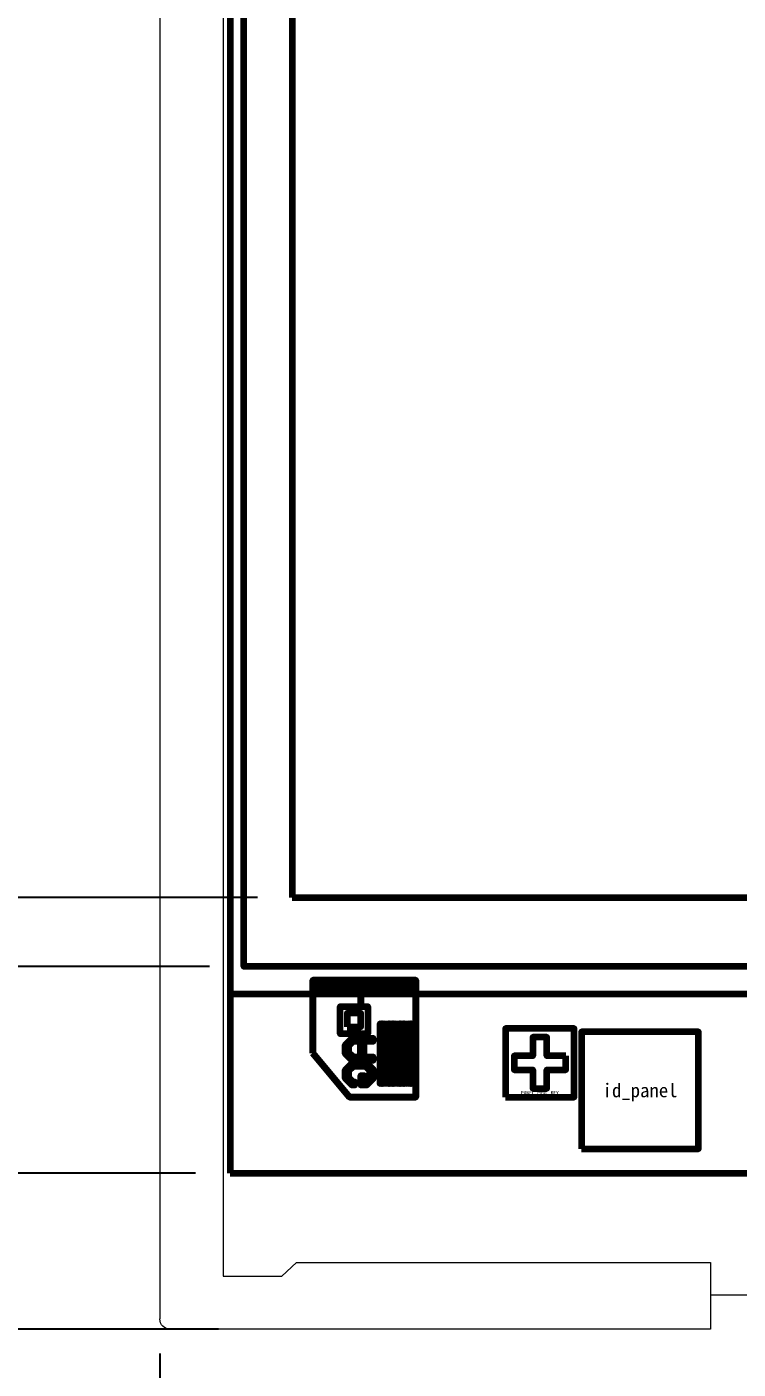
# Model space of a CAD drawing. Header units: inches. Extents: x 240 to 1407, y -538 to -118.
# Drawn here: x 307.64 to 317.97, y -415.04 to -395.54 of the extents above; entities that cross this region are included whole.
import ezdxf
from ezdxf.enums import TextEntityAlignment as Align

# ---------------------------------------------------------------- set-up
doc = ezdxf.new("R2010")
doc.units = ezdxf.units.IN
doc.header["$LTSCALE"] = 1.21
doc.header["$MEASUREMENT"] = 0
doc.header["$PDMODE"] = 3
doc.header["$PDSIZE"] = 0.3125
doc.layers.get('0').update_dxf_attribs({"linetype": 'CONTINUOUS'})
doc.layers.get('Defpoints').update_dxf_attribs({"linetype": 'CONTINUOUS'})
for name, color, linetype, lineweight in [('2ITO.drawing', 4, 'CONTINUOUS', 100), ('FPC', 40, 'CONTINUOUS', 20), ('GATE.drawing', 3, 'CONTINUOUS', 100), ('PVX.drawing', 8, 'CONTINUOUS', 100), ('TFT_line.drawing', 3, 'CONTINUOUS', 100)]:
    doc.layers.add(name, color=color, linetype=linetype, lineweight=lineweight)
doc.layers.add('标 注', color=3, linetype='CONTINUOUS')
doc.styles.get("Standard").update_dxf_attribs({"font": 'txt', "width": 0.8})
doc.styles.add('仿宋', font='', dxfattribs={"height": 2.5})
doc.styles.get('仿宋').set_extended_font_data('FangSong_GB2312')
doc.dimstyles.new('HC-1', dxfattribs={"dimtxt": 2.5, "dimasz": 1.5, "dimexe": 0.5, "dimexo": 0.5, "dimgap": 0.9, "dimtad": 0, "dimzin": 0, "dimdsep": 46, "dimtxsty": '仿宋', "dimcen": 0.5, "dimclrd": 3, "dimclre": 3, "dimclrt": 3, "dimazin": 0, "dimtfac": 1, "dimtmove": 0, "dimatfit": 3, "dimfxl": 1, "dimtolj": 1, "dimtzin": 0, "dimarcsym": 0})

# ---------------------------------------------------------------- blocks, each defined once
blk = doc.blocks.new('*D200')
at = {"color": 0, "lineweight": -2}
for p, q in [((309.225, -311.958), (287.151, -311.958)), ((287.651, -313.458), (287.651, -345.106)), ((287.651, -412.958), (287.651, -381.311)), ((309.452, -414.458), (287.151, -414.458))]:
    blk.add_line(p, q, dxfattribs=at)
at = {"color": 0}
for points in [[(287.401, -313.458), (287.901, -313.458), (287.651, -311.958)], [(287.401, -412.958), (287.901, -412.958), (287.651, -414.458)]]:
    blk.add_solid(points, dxfattribs=at)
at = {"layer": 'Defpoints', "color": 0}
for p in [(287.651, -311.958), (309.725, -311.958), (309.952, -414.458)]:
    blk.add_point(p, dxfattribs=at)
at = {"color": 7, "lineweight": 5, "insert": (287.651, -363.208), "char_height": 2.5, "attachment_point": 5, "rotation": 90, "style": '仿宋'}
blk.add_mtext('\\A1;*LCM 102.50%%P0.15', dxfattribs=at)
blk = doc.blocks.new('*D203')
at = {"color": 0, "lineweight": -2}
for p, q in [((310.095, -313.688), (292.761, -313.688)), ((293.261, -315.188), (293.261, -346.919)), ((293.261, -410.688), (293.261, -378.957)), ((310.095, -412.188), (292.761, -412.188))]:
    blk.add_line(p, q, dxfattribs=at)
at = {"color": 0}
for points in [[(293.011, -315.188), (293.511, -315.188), (293.261, -313.688)], [(293.011, -410.688), (293.511, -410.688), (293.261, -412.188)]]:
    blk.add_solid(points, dxfattribs=at)
at = {"layer": 'Defpoints', "color": 0}
for p in [(310.595, -313.688), (293.261, -412.188), (310.595, -412.188)]:
    blk.add_point(p, dxfattribs=at)
at = {"color": 7, "lineweight": 5, "insert": (293.261, -362.938), "char_height": 2.5, "attachment_point": 5, "rotation": 90, "style": '仿宋'}
blk.add_mtext('\\A1;LCD 98.50%%P0.15', dxfattribs=at)
blk = doc.blocks.new('*D204')
at = {"color": 0, "lineweight": -2}
for p, q in [((310.995, -314.588), (304.238, -314.588)), ((304.738, -316.088), (304.738, -346.215)), ((304.738, -406.688), (304.738, -374.801)), ((310.995, -408.188), (304.238, -408.188))]:
    blk.add_line(p, q, dxfattribs=at)
at = {"color": 0}
for points in [[(304.488, -316.088), (304.988, -316.088), (304.738, -314.588)], [(304.488, -406.688), (304.988, -406.688), (304.738, -408.188)]]:
    blk.add_solid(points, dxfattribs=at)
at = {"layer": 'Defpoints', "color": 0}
for p in [(304.738, -314.588), (311.495, -314.588), (311.495, -408.188)]:
    blk.add_point(p, dxfattribs=at)
at = {"color": 7, "lineweight": 5, "insert": (304.738, -360.508), "char_height": 2.5, "attachment_point": 5, "rotation": 90, "style": '仿宋'}
blk.add_mtext('\\A1;LCD AA 93.60', dxfattribs=at)
blk = doc.blocks.new('*D206')
at = {"color": 0, "lineweight": -2}
for p, q in [((310.295, -313.888), (298.387, -313.888)), ((298.887, -315.388), (298.887, -345.46)), ((298.887, -407.688), (298.887, -377.617)), ((310.295, -409.188), (298.387, -409.188))]:
    blk.add_line(p, q, dxfattribs=at)
at = {"color": 0}
for points in [[(298.637, -315.388), (299.137, -315.388), (298.887, -313.888)], [(298.637, -407.688), (299.137, -407.688), (298.887, -409.188)]]:
    blk.add_solid(points, dxfattribs=at)
at = {"layer": 'Defpoints', "color": 0}
for p in [(310.795, -313.888), (298.887, -409.188), (310.795, -409.188)]:
    blk.add_point(p, dxfattribs=at)
at = {"color": 7, "lineweight": 5, "insert": (298.887, -361.538), "char_height": 2.5, "attachment_point": 5, "rotation": 90, "style": '仿宋'}
blk.add_mtext('\\A1;POL 95.30%%P0.15', dxfattribs=at)
blk = doc.blocks.new('*D207')
at = {"color": 0, "lineweight": -2}
for p, q in [((310.427, -414.458), (287.151, -414.458)), ((287.651, -415.958), (287.651, -417.17)), ((287.651, -439.228), (287.651, -438.017)), ((329.025, -440.728), (287.151, -440.728))]:
    blk.add_line(p, q, dxfattribs=at)
at = {"color": 0}
for points in [[(287.401, -415.958), (287.901, -415.958), (287.651, -414.458)], [(287.401, -439.228), (287.901, -439.228), (287.651, -440.728)]]:
    blk.add_solid(points, dxfattribs=at)
at = {"layer": 'Defpoints', "color": 0}
for p in [(287.651, -414.458), (310.927, -414.458), (329.525, -440.728)]:
    blk.add_point(p, dxfattribs=at)
at = {"color": 7, "lineweight": 5, "insert": (287.651, -427.593), "char_height": 2.5, "attachment_point": 5, "rotation": 90, "style": '仿宋'}
blk.add_mtext('\\A1;26.27%%P0.5', dxfattribs=at)
blk = doc.blocks.new('*D212')
at = {"color": 0, "lineweight": -2}
for p, q in [((309.575, -414.808), (309.575, -450.759)), ((329.325, -441.028), (329.325, -450.759)), ((309.575, -450.259), (308.075, -450.259)), ((327.825, -450.259), (311.075, -450.259))]:
    blk.add_line(p, q, dxfattribs=at)
at = {"color": 0}
for points in [[(311.075, -450.009), (311.075, -450.509), (309.575, -450.259)], [(327.825, -450.009), (327.825, -450.509), (329.325, -450.259)]]:
    blk.add_solid(points, dxfattribs=at)
at = {"layer": 'Defpoints', "color": 0}
for p in [(309.575, -414.308), (329.325, -440.528), (309.575, -450.259)]:
    blk.add_point(p, dxfattribs=at)
at = {"color": 7, "lineweight": 5, "insert": (297.889, -450.259), "char_height": 2.5, "attachment_point": 5, "style": '仿宋'}
blk.add_mtext('\\A1;19.75%%P0.5', dxfattribs=at)
blk = doc.blocks.new('panel_id')
at = {"layer": 'TFT_line.drawing', "color": 3, "linetype": 'Continuous', "lineweight": 100}
blk.add_lwpolyline([(0, 0), (1.7, 0), (1.7, 1.7), (0, 1.7)], close=True, dxfattribs=at)
blk.add_text('id_panel', height=0.2, dxfattribs=at).set_placement((0.85, 0.85), align=Align.MIDDLE_CENTER)
blk = doc.blocks.new('mark_process')
at = {"layer": 'GATE.drawing', "color": 3, "linetype": 'Continuous', "lineweight": 100}
blk.add_lwpolyline([(0.875, 0.6), (0.6, 0.6), (0.6, 0.875), (0.4, 0.875), (0.4, 0.6), (0.125, 0.6), (0.125, 0.4), (0.4, 0.4), (0.4, 0.125), (0.6, 0.125), (0.6, 0.4), (0.875, 0.4)], close=True, dxfattribs=at)
at = {"layer": 'TFT_line.drawing', "color": 3, "linetype": 'Continuous', "lineweight": 100}
blk.add_lwpolyline([(0, 0), (1, 0), (1, 1), (0, 1)], close=True, dxfattribs=at)
blk.add_text('PANEL PROC KEY', height=0.05, dxfattribs=at).set_placement((0.5, 0.06497), align=Align.MIDDLE_CENTER)
blk = doc.blocks.new('pvx_hole_4x4')
at = {"layer": 'PVX.drawing', "color": 8, "linetype": 'Continuous', "lineweight": 100}
blk.add_lwpolyline([(0.0038, 0), (0.004, 0.0002), (0.004, 0.0038), (0.0038, 0.004), (0.0002, 0.004), (0, 0.0038), (0, 0.0002), (0.0002, 0)], close=True, dxfattribs=at)
blk = doc.blocks.new('ag_pad')
at = {"layer": '2ITO.drawing', "color": 4, "linetype": 'Continuous', "lineweight": 100}
blk.add_lwpolyline([(0, 0.64102), (0, 1.7), (1.5, 1.7), (1.5, 0), (0.53419, 0)], close=True, dxfattribs=at)
at = {"layer": 'GATE.drawing', "color": 3, "linetype": 'Continuous', "lineweight": 100}
for points in [[(0, 0.64102), (0.53419, 0), (1.5, 0), (1.5, 1.7), (1.44739, 1.7), (1.44739, 1.685), (1.47739, 1.685), (1.47739, 1.67), (1.44739, 1.67), (1.44739, 1.655), (1.47739, 1.655), (1.47739, 1.64), (1.44739, 1.64), (1.44739, 1.625), (1.47739, 1.625), (1.47739, 1.61), (1.44739, 1.61), (1.44739, 1.595), (1.47739, 1.595), (1.47739, 1.58), (1.44739, 1.58), (1.44739, 1.565), (1.47739, 1.565), (1.47739, 1.55), (1.44739, 1.55), (1.44739, 1.535), (1.47739, 1.535), (1.47739, 1.52), (1.41739, 1.52), (1.41739, 1.535), (1.44739, 1.535), (1.44739, 1.55), (1.41739, 1.55), (1.41739, 1.565), (1.44739, 1.565), (1.44739, 1.58), (1.41739, 1.58), (1.41739, 1.595), (1.44739, 1.595), (1.44739, 1.61), (1.41739, 1.61), (1.41739, 1.625), (1.44739, 1.625), (1.44739, 1.64), (1.41739, 1.64), (1.41739, 1.655), (1.44739, 1.655), (1.44739, 1.67), (1.41739, 1.67), (1.41739, 1.685), (1.44739, 1.685), (1.44739, 1.7), (1.37239, 1.7), (1.37239, 1.685), (1.40239, 1.685), (1.40239, 1.67), (1.37239, 1.67), (1.37239, 1.655), (1.40239, 1.655), (1.40239, 1.64), (1.37239, 1.64), (1.37239, 1.625), (1.40239, 1.625), (1.40239, 1.61), (1.37239, 1.61), (1.37239, 1.595), (1.40239, 1.595), (1.40239, 1.58), (1.37239, 1.58), (1.37239, 1.565), (1.40239, 1.565), (1.40239, 1.55), (1.37239, 1.55), (1.37239, 1.535), (1.40239, 1.535), (1.40239, 1.52), (1.34239, 1.52), (1.34239, 1.535), (1.37239, 1.535), (1.37239, 1.55), (1.34239, 1.55), (1.34239, 1.565), (1.37239, 1.565), (1.37239, 1.58), (1.34239, 1.58), (1.34239, 1.595), (1.37239, 1.595), (1.37239, 1.61), (1.34239, 1.61), (1.34239, 1.625), (1.37239, 1.625), (1.37239, 1.64), (1.34239, 1.64), (1.34239, 1.655), (1.37239, 1.655), (1.37239, 1.67), (1.34239, 1.67), (1.34239, 1.685), (1.37239, 1.685), (1.37239, 1.7), (1.29739, 1.7), (1.29739, 1.685), (1.32739, 1.685), (1.32739, 1.67), (1.29739, 1.67), (1.29739, 1.655), (1.32739, 1.655), (1.32739, 1.64), (1.29739, 1.64), (1.29739, 1.625), (1.32739, 1.625), (1.32739, 1.61), (1.29739, 1.61), (1.29739, 1.595), (1.32739, 1.595), (1.32739, 1.58), (1.29739, 1.58), (1.29739, 1.565), (1.32739, 1.565), (1.32739, 1.55), (1.29739, 1.55), (1.29739, 1.535), (1.32739, 1.535), (1.32739, 1.52), (1.26739, 1.52), (1.26739, 1.535), (1.29739, 1.535), (1.29739, 1.55), (1.26739, 1.55), (1.26739, 1.565), (1.29739, 1.565), (1.29739, 1.58), (1.26739, 1.58), (1.26739, 1.595), (1.29739, 1.595), (1.29739, 1.61), (1.26739, 1.61), (1.26739, 1.625), (1.29739, 1.625), (1.29739, 1.64), (1.26739, 1.64), (1.26739, 1.655), (1.29739, 1.655), (1.29739, 1.67), (1.26739, 1.67), (1.26739, 1.685), (1.29739, 1.685), (1.29739, 1.7), (1.22239, 1.7), (1.22239, 1.685), (1.25239, 1.685), (1.25239, 1.67), (1.22239, 1.67), (1.22239, 1.655), (1.25239, 1.655), (1.25239, 1.64), (1.22239, 1.64), (1.22239, 1.625), (1.25239, 1.625), (1.25239, 1.61), (1.22239, 1.61), (1.22239, 1.595), (1.25239, 1.595), (1.25239, 1.58), (1.22239, 1.58), (1.22239, 1.565), (1.25239, 1.565), (1.25239, 1.55), (1.22239, 1.55), (1.22239, 1.535), (1.25239, 1.535), (1.25239, 1.52), (1.19239, 1.52), (1.19239, 1.535), (1.22239, 1.535), (1.22239, 1.55), (1.19239, 1.55), (1.19239, 1.565), (1.22239, 1.565), (1.22239, 1.58), (1.19239, 1.58), (1.19239, 1.595), (1.22239, 1.595), (1.22239, 1.61), (1.19239, 1.61), (1.19239, 1.625), (1.22239, 1.625), (1.22239, 1.64), (1.19239, 1.64), (1.19239, 1.655), (1.22239, 1.655), (1.22239, 1.67), (1.19239, 1.67), (1.19239, 1.685), (1.22239, 1.685), (1.22239, 1.7), (1.14739, 1.7), (1.14739, 1.685), (1.17739, 1.685), (1.17739, 1.67), (1.14739, 1.67), (1.14739, 1.655), (1.17739, 1.655), (1.17739, 1.64), (1.14739, 1.64), (1.14739, 1.625), (1.17739, 1.625), (1.17739, 1.61), (1.14739, 1.61), (1.14739, 1.595), (1.17739, 1.595), (1.17739, 1.58), (1.14739, 1.58), (1.14739, 1.565), (1.17739, 1.565), (1.17739, 1.55), (1.14739, 1.55), (1.14739, 1.535), (1.17739, 1.535), (1.17739, 1.52), (1.11739, 1.52), (1.11739, 1.535), (1.14739, 1.535), (1.14739, 1.55), (1.11739, 1.55), (1.11739, 1.565), (1.14739, 1.565), (1.14739, 1.58), (1.11739, 1.58), (1.11739, 1.595), (1.14739, 1.595), (1.14739, 1.61), (1.11739, 1.61), (1.11739, 1.625), (1.14739, 1.625), (1.14739, 1.64), (1.11739, 1.64), (1.11739, 1.655), (1.14739, 1.655), (1.14739, 1.67), (1.11739, 1.67), (1.11739, 1.685), (1.14739, 1.685), (1.14739, 1.7), (1.07239, 1.7), (1.07239, 1.685), (1.10239, 1.685), (1.10239, 1.67), (1.07239, 1.67), (1.07239, 1.655), (1.10239, 1.655), (1.10239, 1.64), (1.07239, 1.64), (1.07239, 1.625), (1.10239, 1.625), (1.10239, 1.61), (1.07239, 1.61), (1.07239, 1.595), (1.10239, 1.595), (1.10239, 1.58), (1.07239, 1.58), (1.07239, 1.565), (1.10239, 1.565), (1.10239, 1.55), (1.07239, 1.55), (1.07239, 1.535), (1.10239, 1.535), (1.10239, 1.52), (1.04239, 1.52), (1.04239, 1.535), (1.07239, 1.535), (1.07239, 1.55), (1.04239, 1.55), (1.04239, 1.565), (1.07239, 1.565), (1.07239, 1.58), (1.04239, 1.58), (1.04239, 1.595), (1.07239, 1.595), (1.07239, 1.61), (1.04239, 1.61), (1.04239, 1.625), (1.07239, 1.625), (1.07239, 1.64), (1.04239, 1.64), (1.04239, 1.655), (1.07239, 1.655), (1.07239, 1.67), (1.04239, 1.67), (1.04239, 1.685), (1.07239, 1.685), (1.07239, 1.7), (0.99739, 1.7), (0.99739, 1.685), (1.02739, 1.685), (1.02739, 1.67), (0.99739, 1.67), (0.99739, 1.655), (1.02739, 1.655), (1.02739, 1.64), (0.99739, 1.64), (0.99739, 1.625), (1.02739, 1.625), (1.02739, 1.61), (0.99739, 1.61), (0.99739, 1.595), (1.02739, 1.595), (1.02739, 1.58), (0.99739, 1.58), (0.99739, 1.565), (1.02739, 1.565), (1.02739, 1.55), (0.99739, 1.55), (0.99739, 1.535), (1.02739, 1.535), (1.02739, 1.52), (0.96739, 1.52), (0.96739, 1.535), (0.99739, 1.535), (0.99739, 1.55), (0.96739, 1.55), (0.96739, 1.565), (0.99739, 1.565), (0.99739, 1.58), (0.96739, 1.58), (0.96739, 1.595), (0.99739, 1.595), (0.99739, 1.61), (0.96739, 1.61), (0.96739, 1.625), (0.99739, 1.625), (0.99739, 1.64), (0.96739, 1.64), (0.96739, 1.655), (0.99739, 1.655), (0.99739, 1.67), (0.96739, 1.67), (0.96739, 1.685), (0.99739, 1.685), (0.99739, 1.7), (0.92239, 1.7), (0.92239, 1.685), (0.95239, 1.685), (0.95239, 1.67), (0.92239, 1.67), (0.92239, 1.655), (0.95239, 1.655), (0.95239, 1.64), (0.92239, 1.64), (0.92239, 1.625), (0.95239, 1.625), (0.95239, 1.61), (0.92239, 1.61), (0.92239, 1.595), (0.95239, 1.595), (0.95239, 1.58), (0.92239, 1.58), (0.92239, 1.565), (0.95239, 1.565), (0.95239, 1.55), (0.92239, 1.55), (0.92239, 1.535), (0.95239, 1.535), (0.95239, 1.52), (0.89239, 1.52), (0.89239, 1.535), (0.92239, 1.535), (0.92239, 1.55), (0.89239, 1.55), (0.89239, 1.565), (0.92239, 1.565), (0.92239, 1.58), (0.89239, 1.58), (0.89239, 1.595), (0.92239, 1.595), (0.92239, 1.61), (0.89239, 1.61), (0.89239, 1.625), (0.92239, 1.625), (0.92239, 1.64), (0.89239, 1.64), (0.89239, 1.655), (0.92239, 1.655), (0.92239, 1.67), (0.89239, 1.67), (0.89239, 1.685), (0.92239, 1.685), (0.92239, 1.7), (0.84739, 1.7), (0.84739, 1.685), (0.87739, 1.685), (0.87739, 1.67), (0.84739, 1.67), (0.84739, 1.655), (0.87739, 1.655), (0.87739, 1.64), (0.84739, 1.64), (0.84739, 1.625), (0.87739, 1.625), (0.87739, 1.61), (0.84739, 1.61), (0.84739, 1.595), (0.87739, 1.595), (0.87739, 1.58), (0.84739, 1.58), (0.84739, 1.565), (0.87739, 1.565), (0.87739, 1.55), (0.84739, 1.55), (0.84739, 1.535), (0.87739, 1.535), (0.87739, 1.52), (0.81739, 1.52), (0.81739, 1.535), (0.84739, 1.535), (0.84739, 1.55), (0.81739, 1.55), (0.81739, 1.565), (0.84739, 1.565), (0.84739, 1.58), (0.81739, 1.58), (0.81739, 1.595), (0.84739, 1.595), (0.84739, 1.61), (0.81739, 1.61), (0.81739, 1.625), (0.84739, 1.625), (0.84739, 1.64), (0.81739, 1.64), (0.81739, 1.655), (0.84739, 1.655), (0.84739, 1.67), (0.81739, 1.67), (0.81739, 1.685), (0.84739, 1.685), (0.84739, 1.7), (0.77239, 1.7), (0.77239, 1.685), (0.80239, 1.685), (0.80239, 1.67), (0.77239, 1.67), (0.77239, 1.655), (0.80239, 1.655), (0.80239, 1.64), (0.77239, 1.64), (0.77239, 1.625), (0.80239, 1.625), (0.80239, 1.61), (0.77239, 1.61), (0.77239, 1.595), (0.80239, 1.595), (0.80239, 1.58), (0.77239, 1.58), (0.77239, 1.565), (0.80239, 1.565), (0.80239, 1.55), (0.77239, 1.55), (0.77239, 1.535), (0.80239, 1.535), (0.80239, 1.52), (0.74239, 1.52), (0.74239, 1.535), (0.77239, 1.535), (0.77239, 1.55), (0.74239, 1.55), (0.74239, 1.565), (0.77239, 1.565), (0.77239, 1.58), (0.74239, 1.58), (0.74239, 1.595), (0.77239, 1.595), (0.77239, 1.61), (0.74239, 1.61), (0.74239, 1.625), (0.77239, 1.625), (0.77239, 1.64), (0.74239, 1.64), (0.74239, 1.655), (0.77239, 1.655), (0.77239, 1.67), (0.74239, 1.67), (0.74239, 1.685), (0.77239, 1.685), (0.77239, 1.7), (0.69739, 1.7), (0.69739, 1.685), (0.72739, 1.685), (0.72739, 1.67), (0.69739, 1.67), (0.69739, 1.655), (0.72739, 1.655), (0.72739, 1.64), (0.69739, 1.64), (0.69739, 1.625), (0.72739, 1.625), (0.72739, 1.61), (0.69739, 1.61), (0.69739, 1.595), (0.72739, 1.595), (0.72739, 1.58), (0.69739, 1.58), (0.69739, 1.565), (0.72739, 1.565), (0.72739, 1.55), (0.69739, 1.55), (0.69739, 1.535), (0.72739, 1.535), (0.72739, 1.52), (0.7, 1.52), (0.7, 1.32051), (0.8, 1.32051), (0.8, 0.92051), (0.7221, 0.92051), (0.7221, 0.85773), (0.8769, 0.85773), (0.8769, 0.80773), (0.74356, 0.80773), (0.74356, 0.58551), (0.8769, 0.58551), (0.8769, 0.53551), (0.67892, 0.53551), (0.67892, 0.49818), (0.78649, 0.49818), (0.88245, 0.40222), (0.88245, 0.27191), (0.78648, 0.17595), (0.69912, 0.17595), (0.69912, 0.31484), (0.74912, 0.31484), (0.74912, 0.22595), (0.76579, 0.22595), (0.83245, 0.29262), (0.83245, 0.38151), (0.76579, 0.44818), (0.58801, 0.44818), (0.52135, 0.38151), (0.52135, 0.29262), (0.58801, 0.22595), (0.61024, 0.22595), (0.61024, 0.17595), (0.56731, 0.17595), (0.47135, 0.2719), (0.47135, 0.39818), (0.57135, 0.49818), (0.67892, 0.49818), (0.67892, 0.53551), (0.5673, 0.53551), (0.47135, 0.63146), (0.47135, 0.76177), (0.56731, 0.85773), (0.7221, 0.85773), (0.7221, 0.92051), (0.4, 0.92051), (0.4, 1.32051), (0.7, 1.32051), (0.7, 1.52), (0.66739, 1.52), (0.66739, 1.535), (0.69739, 1.535), (0.69739, 1.55), (0.66739, 1.55), (0.66739, 1.565), (0.69739, 1.565), (0.69739, 1.58), (0.66739, 1.58), (0.66739, 1.595), (0.69739, 1.595), (0.69739, 1.61), (0.66739, 1.61), (0.66739, 1.625), (0.69739, 1.625), (0.69739, 1.64), (0.66739, 1.64), (0.66739, 1.655), (0.69739, 1.655), (0.69739, 1.67), (0.66739, 1.67), (0.66739, 1.685), (0.69739, 1.685), (0.69739, 1.7), (0.62239, 1.7), (0.62239, 1.685), (0.65239, 1.685), (0.65239, 1.67), (0.62239, 1.67), (0.62239, 1.655), (0.65239, 1.655), (0.65239, 1.64), (0.62239, 1.64), (0.62239, 1.625), (0.65239, 1.625), (0.65239, 1.61), (0.62239, 1.61), (0.62239, 1.595), (0.65239, 1.595), (0.65239, 1.58), (0.62239, 1.58), (0.62239, 1.565), (0.65239, 1.565), (0.65239, 1.55), (0.62239, 1.55), (0.62239, 1.535), (0.65239, 1.535), (0.65239, 1.52), (0.59239, 1.52), (0.59239, 1.535), (0.62239, 1.535), (0.62239, 1.55), (0.59239, 1.55), (0.59239, 1.565), (0.62239, 1.565), (0.62239, 1.58), (0.59239, 1.58), (0.59239, 1.595), (0.62239, 1.595), (0.62239, 1.61), (0.59239, 1.61), (0.59239, 1.625), (0.62239, 1.625), (0.62239, 1.64), (0.59239, 1.64), (0.59239, 1.655), (0.62239, 1.655), (0.62239, 1.67), (0.59239, 1.67), (0.59239, 1.685), (0.62239, 1.685), (0.62239, 1.7), (0.54739, 1.7), (0.54739, 1.685), (0.57739, 1.685), (0.57739, 1.67), (0.54739, 1.67), (0.54739, 1.655), (0.57739, 1.655), (0.57739, 1.64), (0.54739, 1.64), (0.54739, 1.625), (0.57739, 1.625), (0.57739, 1.61), (0.54739, 1.61), (0.54739, 1.595), (0.57739, 1.595), (0.57739, 1.58), (0.54739, 1.58), (0.54739, 1.565), (0.57739, 1.565), (0.57739, 1.55), (0.54739, 1.55), (0.54739, 1.535), (0.57739, 1.535), (0.57739, 1.52), (0.51739, 1.52), (0.51739, 1.535), (0.54739, 1.535), (0.54739, 1.55), (0.51739, 1.55), (0.51739, 1.565), (0.54739, 1.565), (0.54739, 1.58), (0.51739, 1.58), (0.51739, 1.595), (0.54739, 1.595), (0.54739, 1.61), (0.51739, 1.61), (0.51739, 1.625), (0.54739, 1.625), (0.54739, 1.64), (0.51739, 1.64), (0.51739, 1.655), (0.54739, 1.655), (0.54739, 1.67), (0.51739, 1.67), (0.51739, 1.685), (0.54739, 1.685), (0.54739, 1.7), (0.47239, 1.7), (0.47239, 1.685), (0.50239, 1.685), (0.50239, 1.67), (0.47239, 1.67), (0.47239, 1.655), (0.50239, 1.655), (0.50239, 1.64), (0.47239, 1.64), (0.47239, 1.625), (0.50239, 1.625), (0.50239, 1.61), (0.47239, 1.61), (0.47239, 1.595), (0.50239, 1.595), (0.50239, 1.58), (0.47239, 1.58), (0.47239, 1.565), (0.50239, 1.565), (0.50239, 1.55), (0.47239, 1.55), (0.47239, 1.535), (0.50239, 1.535), (0.50239, 1.52), (0.44239, 1.52), (0.44239, 1.535), (0.47239, 1.535), (0.47239, 1.55), (0.44239, 1.55), (0.44239, 1.565), (0.47239, 1.565), (0.47239, 1.58), (0.44239, 1.58), (0.44239, 1.595), (0.47239, 1.595), (0.47239, 1.61), (0.44239, 1.61), (0.44239, 1.625), (0.47239, 1.625), (0.47239, 1.64), (0.44239, 1.64), (0.44239, 1.655), (0.47239, 1.655), (0.47239, 1.67), (0.44239, 1.67), (0.44239, 1.685), (0.47239, 1.685), (0.47239, 1.7), (0.39739, 1.7), (0.39739, 1.685), (0.42739, 1.685), (0.42739, 1.67), (0.39739, 1.67), (0.39739, 1.655), (0.42739, 1.655), (0.42739, 1.64), (0.39739, 1.64), (0.39739, 1.625), (0.42739, 1.625), (0.42739, 1.61), (0.39739, 1.61), (0.39739, 1.595), (0.42739, 1.595), (0.42739, 1.58), (0.39739, 1.58), (0.39739, 1.565), (0.42739, 1.565), (0.42739, 1.55), (0.39739, 1.55), (0.39739, 1.535), (0.42739, 1.535), (0.42739, 1.52), (0.36739, 1.52), (0.36739, 1.535), (0.39739, 1.535), (0.39739, 1.55), (0.36739, 1.55), (0.36739, 1.565), (0.39739, 1.565), (0.39739, 1.58), (0.36739, 1.58), (0.36739, 1.595), (0.39739, 1.595), (0.39739, 1.61), (0.36739, 1.61), (0.36739, 1.625), (0.39739, 1.625), (0.39739, 1.64), (0.36739, 1.64), (0.36739, 1.655), (0.39739, 1.655), (0.39739, 1.67), (0.36739, 1.67), (0.36739, 1.685), (0.39739, 1.685), (0.39739, 1.7), (0.32239, 1.7), (0.32239, 1.685), (0.35239, 1.685), (0.35239, 1.67), (0.32239, 1.67), (0.32239, 1.655), (0.35239, 1.655), (0.35239, 1.64), (0.32239, 1.64), (0.32239, 1.625), (0.35239, 1.625), (0.35239, 1.61), (0.32239, 1.61), (0.32239, 1.595), (0.35239, 1.595), (0.35239, 1.58), (0.32239, 1.58), (0.32239, 1.565), (0.35239, 1.565), (0.35239, 1.55), (0.32239, 1.55), (0.32239, 1.535), (0.35239, 1.535), (0.35239, 1.52), (0.29239, 1.52), (0.29239, 1.535), (0.32239, 1.535), (0.32239, 1.55), (0.29239, 1.55), (0.29239, 1.565), (0.32239, 1.565), (0.32239, 1.58), (0.29239, 1.58), (0.29239, 1.595), (0.32239, 1.595), (0.32239, 1.61), (0.29239, 1.61), (0.29239, 1.625), (0.32239, 1.625), (0.32239, 1.64), (0.29239, 1.64), (0.29239, 1.655), (0.32239, 1.655), (0.32239, 1.67), (0.29239, 1.67), (0.29239, 1.685), (0.32239, 1.685), (0.32239, 1.7), (0.24739, 1.7), (0.24739, 1.685), (0.27739, 1.685), (0.27739, 1.67), (0.24739, 1.67), (0.24739, 1.655), (0.27739, 1.655), (0.27739, 1.64), (0.24739, 1.64), (0.24739, 1.625), (0.27739, 1.625), (0.27739, 1.61), (0.24739, 1.61), (0.24739, 1.595), (0.27739, 1.595), (0.27739, 1.58), (0.24739, 1.58), (0.24739, 1.565), (0.27739, 1.565), (0.27739, 1.55), (0.24739, 1.55), (0.24739, 1.535), (0.27739, 1.535), (0.27739, 1.52), (0.21739, 1.52), (0.21739, 1.535), (0.24739, 1.535), (0.24739, 1.55), (0.21739, 1.55), (0.21739, 1.565), (0.24739, 1.565), (0.24739, 1.58), (0.21739, 1.58), (0.21739, 1.595), (0.24739, 1.595), (0.24739, 1.61), (0.21739, 1.61), (0.21739, 1.625), (0.24739, 1.625), (0.24739, 1.64), (0.21739, 1.64), (0.21739, 1.655), (0.24739, 1.655), (0.24739, 1.67), (0.21739, 1.67), (0.21739, 1.685), (0.24739, 1.685), (0.24739, 1.7), (0.17239, 1.7), (0.17239, 1.685), (0.20239, 1.685), (0.20239, 1.67), (0.17239, 1.67), (0.17239, 1.655), (0.20239, 1.655), (0.20239, 1.64), (0.17239, 1.64), (0.17239, 1.625), (0.20239, 1.625), (0.20239, 1.61), (0.17239, 1.61), (0.17239, 1.595), (0.20239, 1.595), (0.20239, 1.58), (0.17239, 1.58), (0.17239, 1.565), (0.20239, 1.565), (0.20239, 1.55), (0.17239, 1.55), (0.17239, 1.535), (0.20239, 1.535), (0.20239, 1.52), (0.14239, 1.52), (0.14239, 1.535), (0.17239, 1.535), (0.17239, 1.55), (0.14239, 1.55), (0.14239, 1.565), (0.17239, 1.565), (0.17239, 1.58), (0.14239, 1.58), (0.14239, 1.595), (0.17239, 1.595), (0.17239, 1.61), (0.14239, 1.61), (0.14239, 1.625), (0.17239, 1.625), (0.17239, 1.64), (0.14239, 1.64), (0.14239, 1.655), (0.17239, 1.655), (0.17239, 1.67), (0.14239, 1.67), (0.14239, 1.685), (0.17239, 1.685), (0.17239, 1.7), (0.09739, 1.7), (0.09739, 1.685), (0.12739, 1.685), (0.12739, 1.67), (0.09739, 1.67), (0.09739, 1.655), (0.12739, 1.655), (0.12739, 1.64), (0.09739, 1.64), (0.09739, 1.625), (0.12739, 1.625), (0.12739, 1.61), (0.09739, 1.61), (0.09739, 1.595), (0.12739, 1.595), (0.12739, 1.58), (0.09739, 1.58), (0.09739, 1.565), (0.12739, 1.565), (0.12739, 1.55), (0.09739, 1.55), (0.09739, 1.535), (0.12739, 1.535), (0.12739, 1.52), (0.06739, 1.52), (0.06739, 1.535), (0.09739, 1.535), (0.09739, 1.55), (0.06739, 1.55), (0.06739, 1.565), (0.09739, 1.565), (0.09739, 1.58), (0.06739, 1.58), (0.06739, 1.595), (0.09739, 1.595), (0.09739, 1.61), (0.06739, 1.61), (0.06739, 1.625), (0.09739, 1.625), (0.09739, 1.64), (0.06739, 1.64), (0.06739, 1.655), (0.09739, 1.655), (0.09739, 1.67), (0.06739, 1.67), (0.06739, 1.685), (0.09739, 1.685), (0.09739, 1.7), (0.03369, 1.7), (0.03369, 1.685), (0.05239, 1.685), (0.05239, 1.67), (0.03369, 1.67), (0.03369, 1.655), (0.05239, 1.655), (0.05239, 1.64), (0.03369, 1.64), (0.03369, 1.625), (0.05239, 1.625), (0.05239, 1.61), (0.03369, 1.61), (0.03369, 1.595), (0.05239, 1.595), (0.05239, 1.58), (0.03369, 1.58), (0.03369, 1.565), (0.05239, 1.565), (0.05239, 1.55), (0.03369, 1.55), (0.03369, 1.535), (0.05239, 1.535), (0.05239, 1.52), (0.015, 1.52), (0.015, 1.535), (0.03369, 1.535), (0.03369, 1.55), (0.015, 1.55), (0.015, 1.565), (0.03369, 1.565), (0.03369, 1.58), (0.015, 1.58), (0.015, 1.595), (0.03369, 1.595), (0.03369, 1.61), (0.015, 1.61), (0.015, 1.625), (0.03369, 1.625), (0.03369, 1.64), (0.015, 1.64), (0.015, 1.655), (0.03369, 1.655), (0.03369, 1.67), (0.015, 1.67), (0.015, 1.685), (0.03369, 1.685), (0.03369, 1.7), (0, 1.7)], [(0.5, 1.02051), (0.7, 1.02051), (0.7, 1.22051), (0.5, 1.22051)], [(0.58801, 0.80773), (0.52135, 0.74106), (0.52135, 0.65217), (0.58801, 0.58551), (0.69356, 0.58551), (0.69356, 0.80773)]]:
    blk.add_lwpolyline(points, close=True, dxfattribs=at)
at = {"color": 1, "linetype": 'Continuous', "lineweight": 100, "row_count": 44, "column_count": 25, "row_spacing": 0.02, "column_spacing": 0.02}
blk.add_blockref('pvx_hole_4x4', (0.97547, 0.2), dxfattribs=at)
blk = doc.blocks.new('zw$7216')
at = {"layer": '2ITO.drawing', "linetype": 'Continuous', "lineweight": 100}
for points in [[(-28.98, -48.2), (28.98, -48.2), (28.98, 47.7), (-28.98, 47.7)], [(-28.98, -50.8), (28.98, -50.8), (28.98, 47.7), (-28.98, 47.7)], [(-28.08, -46.8), (28.08, -46.8), (28.08, 46.8), (-28.08, 46.8)]]:
    blk.add_lwpolyline(points, close=True, dxfattribs=at)
at = {"layer": '2ITO.drawing', "color": 6}
blk.add_lwpolyline([(-28.78, 47.5), (28.78, 47.5), (28.78, -47.8), (-28.78, -47.8)], close=True, dxfattribs=at)
at = {"layer": '2ITO.drawing', "linetype": 'Continuous', "lineweight": 100}
for name, p in [('ag_pad', (-27.78, -49.7)), ('mark_process', (-24.98, -49.7)), ('panel_id', (-23.875, -50.45))]:
    blk.add_blockref(name, p, dxfattribs=at)

msp = doc.modelspace()

# ---------------------------------------------------------------- linework, layer by layer
at = {"layer": 'FPC', "color": 0, "lineweight": 5}
for p, q in [((309.575, -312.108), (309.575, -414.308)), ((310.495, -317.348), (310.495, -413.688)), ((317.572, -413.958), (361.577, -413.958))]:
    msp.add_line(p, q, dxfattribs=at)
msp.add_lwpolyline([(310.495, -413.688), (311.349, -413.688), (311.558, -413.488), (317.572, -413.488), (317.572, -414.458), (309.725, -414.458, -0.414214), (309.575, -414.308)], format="xyb", dxfattribs=at)

# ---------------------------------------------------------------- block references
at = {"layer": '标 注', "color": 5}
msp.add_blockref('zw$7216', (339.575, -361.388), dxfattribs=at)

# ---------------------------------------------------------------- dimensions: what is measured, and where the dimension line sits
at = {"color": 3, "lineweight": 5}
for base, p1, p2, text, picture, middle in [((287.651, -311.958), (309.952, -414.458), (309.725, -311.958), '*LCM <>%%P0.15', '*D200', (287.651, -363.208)), ((304.738, -314.588), (311.495, -408.188), (311.495, -314.588), 'LCD AA <>', '*D204', (304.738, -360.508)), ((287.651, -414.458), (329.525, -440.728), (310.927, -414.458), '<>%%P0.5', '*D207', (287.651, -427.593))]:
    dim = msp.add_linear_dim(base=base, p1=p1, p2=p2, angle=90, text=text, dimstyle='HC-1', override={"dimclrd": 0, "dimclre": 0, "dimclrt": 7, "dimfxl": 0.5, "dimarcsym": 2}, dxfattribs=at)
    dim.commit()
    dim.dimension.update_dxf_attribs({"geometry": picture, "text_midpoint": middle, "dimtype": 160})
for base, p1, p2, text, picture, middle in [((293.261, -412.188), (310.595, -313.688), (310.595, -412.188), 'LCD <>%%P0.15', '*D203', (293.261, -362.938)), ((298.887, -409.188), (310.795, -313.888), (310.795, -409.188), 'POL <>%%P0.15', '*D206', (298.887, -361.538))]:
    dim = msp.add_linear_dim(base=base, p1=p1, p2=p2, angle=90, text=text, dimstyle='HC-1', override={"dimclrd": 0, "dimclre": 0, "dimclrt": 7, "dimfxl": 0.5, "dimarcsym": 2}, dxfattribs=at)
    dim.commit()
    dim.dimension.update_dxf_attribs({"geometry": picture, "text_midpoint": middle})
dim = msp.add_linear_dim(base=(309.575, -450.259), p1=(329.325, -440.528), p2=(309.575, -414.308), text='<>%%P0.5', dimstyle='HC-1', override={"dimtxsty": '仿宋', "dimclrd": 0, "dimclre": 0, "dimclrt": 7, "dimfxl": 0.5, "dimarcsym": 2}, dxfattribs=at)
dim.commit()
dim.dimension.update_dxf_attribs({"geometry": '*D212', "text_midpoint": (297.889, -450.259)})

doc.saveas('drawing.dxf')
